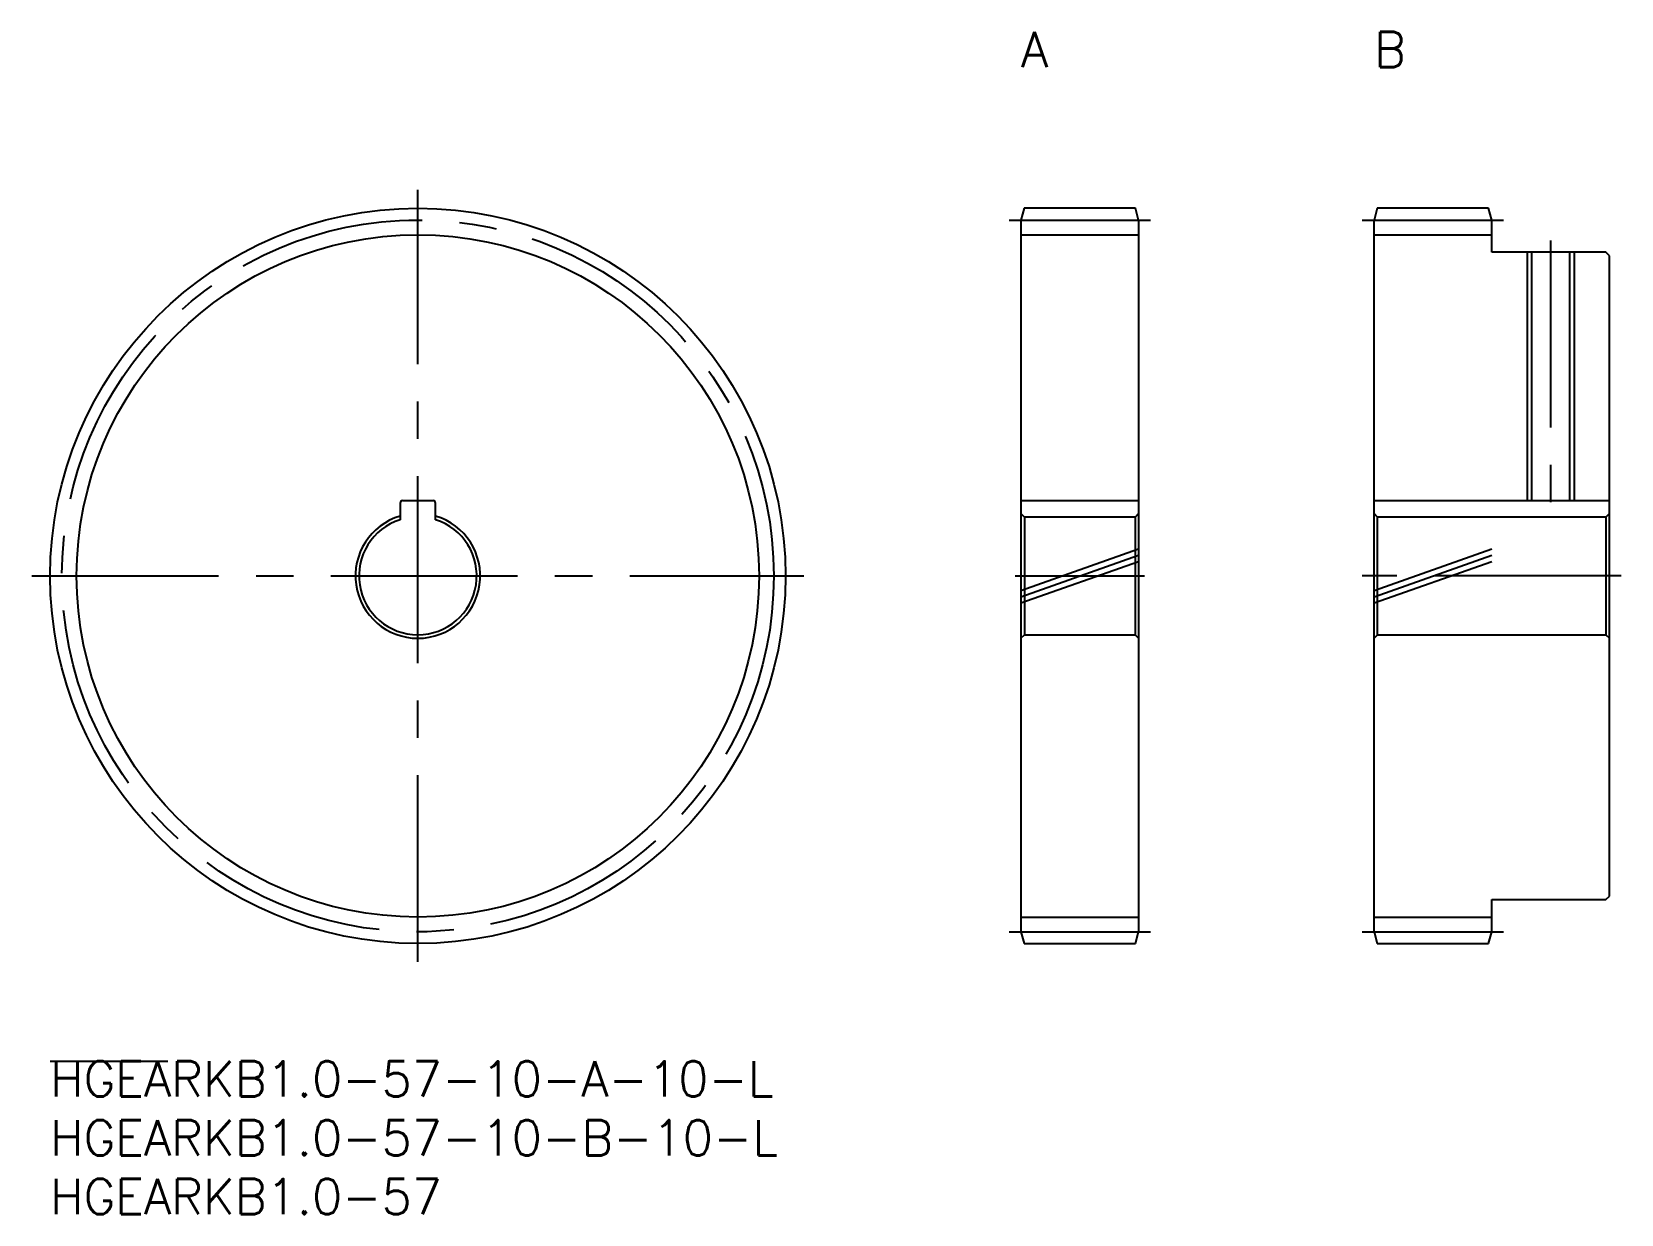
# Model space of a CAD drawing. Extents: x -2 to 133, y -13 to 87.
import ezdxf

# ---------------------------------------------------------------- set-up
doc = ezdxf.new("R2010")
doc.units = 0
doc.header["$LTSCALE"] = 0.5
doc.linetypes.add('CENTER', pattern=[50.8, 31.75, -6.35, 6.35, -6.35])
doc.linetypes.add('PHANTOM', pattern=[63.5, 31.75, -6.35, 6.35, -6.35, 6.35, -6.35])
for name, color, linetype in [('MSM_CENTER', 1, 'CENTER'), ('MSM_CONTINUOUS', 7, 'CONTINUOUS'), ('MSM_IMAGINARY', 6, 'PHANTOM'), ('MSM_NARROW', 5, 'CONTINUOUS'), ('MSM_PART_NUMBER', 7, 'CONTINUOUS')]:
    doc.layers.add(name, color=color, linetype=linetype)
doc.styles.get("Standard").update_dxf_attribs({"font": 'txt.shx', "height": 1, "bigfont": 'bigfont.shx'})

# ---------------------------------------------------------------- blocks, each defined once
blk = doc.blocks.new('*U27')
at = {"layer": 'MSM_PART_NUMBER'}
blk.add_text('HGEARKB1.0-57-10-A-10-L', height=3, dxfattribs=at).set_placement((0, -3))
blk = doc.blocks.new('*U28')
at = {"layer": 'MSM_PART_NUMBER'}
blk.add_text('HGEARKB1.0-57-10-B-10-L', height=3, dxfattribs=at).set_placement((0, -8))
blk = doc.blocks.new('*U29')
at = {"layer": 'MSM_PART_NUMBER'}
blk.add_text('HGEARKB1.0-57', height=3, dxfattribs=at).set_placement((0, -13))

msp = doc.modelspace()

# ---------------------------------------------------------------- linework, layer by layer
at = {"layer": 'MSM_CENTER'}
for p, q in [((31.24, 8.44), (31.24, 74.04)), ((81.48, 71.48), (93.48, 71.48)), ((111.48, 71.48), (123.48, 71.48)), ((127.48, 69.74), (127.48, 46.64)), ((-1.56, 41.24), (64.04, 41.24)), ((81.98, 41.24), (92.98, 41.24)), ((133.48, 41.24), (111.48, 41.24)), ((81.48, 11), (93.48, 11)), ((111.48, 11), (123.48, 11))]:
    msp.add_line(p, q, dxfattribs=at)
msp.add_circle((31.24, 41.24), 30.24, dxfattribs=at)
at = {"layer": 'MSM_CONTINUOUS'}
for p, q in [((82.75, 72.48), (82.48, 71.48)), ((92.21, 72.48), (82.75, 72.48)), ((92.48, 71.48), (92.21, 72.48)), ((112.75, 72.48), (112.48, 71.48)), ((122.21, 72.48), (112.75, 72.48)), ((122.48, 71.48), (122.21, 72.48)), ((82.48, 71.48), (82.48, 11)), ((82.48, 70.23), (92.48, 70.23)), ((92.48, 71.48), (92.48, 11)), ((112.48, 11), (112.48, 71.48)), ((112.48, 70.23), (122.48, 70.23)), ((122.48, 68.74), (122.48, 71.48)), ((132.18, 68.74), (122.48, 68.74)), ((125.86, 68.74), (125.86, 47.64)), ((129.1, 68.74), (129.1, 47.64)), ((132.48, 68.44), (132.18, 68.74)), ((132.48, 14.04), (132.48, 68.44)), ((29.74, 47.44), (29.74, 46.01)), ((29.94, 47.64), (32.54, 47.64)), ((32.74, 46.01), (32.74, 47.44)), ((82.48, 47.64), (92.48, 47.64)), ((112.48, 47.64), (132.48, 47.64)), ((82.78, 46.24), (82.48, 46.54)), ((92.18, 46.24), (82.78, 46.24)), ((82.78, 46.24), (82.78, 36.24)), ((92.48, 46.54), (92.18, 46.24)), ((92.18, 46.24), (92.18, 36.24)), ((112.78, 46.24), (112.48, 46.54)), ((132.18, 46.24), (112.78, 46.24)), ((112.78, 36.24), (112.78, 46.24)), ((132.48, 46.54), (132.18, 46.24)), ((132.18, 46.24), (132.18, 36.24)), ((82.48, 35.94), (82.78, 36.24)), ((82.78, 36.24), (92.18, 36.24)), ((92.18, 36.24), (92.48, 35.94)), ((112.48, 35.94), (112.78, 36.24)), ((112.78, 36.24), (132.18, 36.24)), ((132.18, 36.24), (132.48, 35.94)), ((122.48, 13.74), (132.18, 13.74)), ((122.48, 11), (122.48, 13.74)), ((132.18, 13.74), (132.48, 14.04)), ((82.48, 12.25), (92.48, 12.25)), ((112.48, 12.25), (122.48, 12.25)), ((82.48, 11), (82.75, 10)), ((92.21, 10), (92.48, 11)), ((112.48, 11), (112.75, 10)), ((122.21, 10), (122.48, 11)), ((82.75, 10), (92.21, 10)), ((112.75, 10), (122.21, 10)), ((0, 0), (10, 0))]:
    msp.add_line(p, q, dxfattribs=at)
msp.add_circle((31.24, 41.24), 31.24, dxfattribs=at)
for centre, radius, start, end in [((29.94, 47.44), 0.2, 90, 180), ((32.54, 47.44), 0.2, 0, 90), ((31.24, 41.24), 5.3, 106.4405, 73.5595), ((31.24, 41.24), 5, 107.4576, 72.5424)]:
    msp.add_arc(centre, radius, start, end, dxfattribs=at)
at = {"layer": 'MSM_IMAGINARY'}
for p, q in [((82.48, 40), (92.48, 43.54)), ((112.48, 40), (122.48, 43.54)), ((82.48, 39.47), (92.48, 43.01)), ((82.48, 38.94), (92.48, 42.48)), ((112.48, 39.47), (122.48, 43.01)), ((112.48, 38.94), (122.48, 42.48))]:
    msp.add_line(p, q, dxfattribs=at)
at = {"layer": 'MSM_NARROW'}
for p, q in [((125.48, 68.74), (125.48, 47.64)), ((129.48, 68.74), (129.48, 47.64))]:
    msp.add_line(p, q, dxfattribs=at)
msp.add_circle((31.24, 41.24), 28.99, dxfattribs=at)

# ---------------------------------------------------------------- block references
at = {"layer": 'MSM_CONTINUOUS'}
for name in ['*U27', '*U28', '*U29']:
    msp.add_blockref(name, (0, 0), dxfattribs=at)

# ---------------------------------------------------------------- texts
at = {"layer": 'MSM_PART_NUMBER'}
for s, p in [('A', (82.48, 84.48)), ('B', (112.48, 84.48))]:
    msp.add_text(s, height=3, dxfattribs=at).set_placement(p)

doc.saveas('drawing.dxf')
